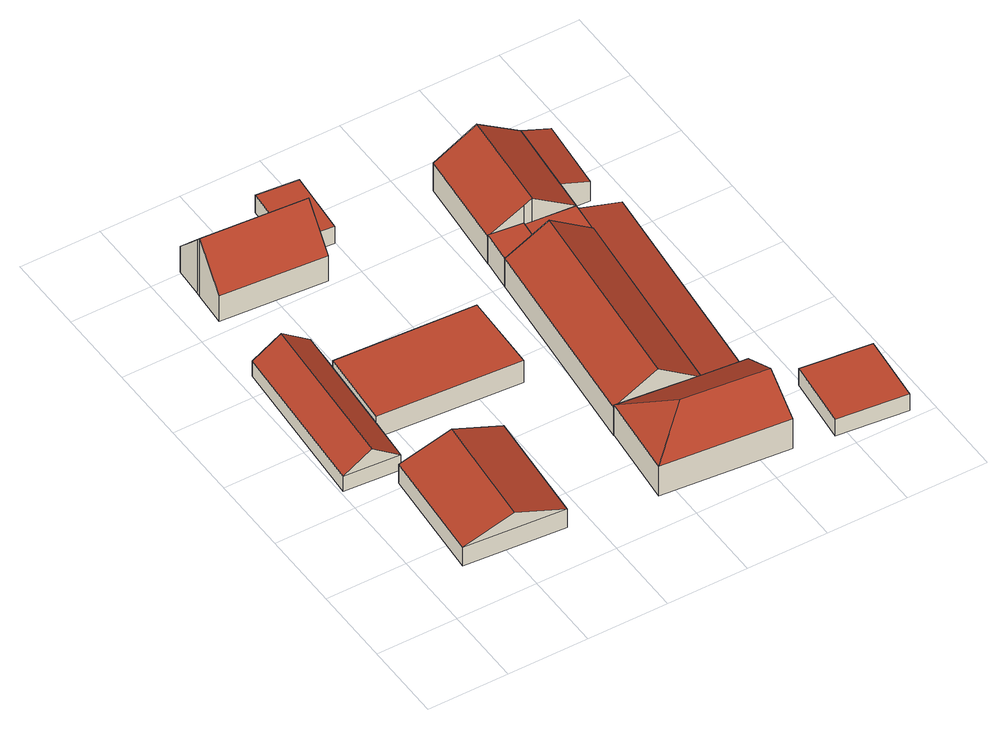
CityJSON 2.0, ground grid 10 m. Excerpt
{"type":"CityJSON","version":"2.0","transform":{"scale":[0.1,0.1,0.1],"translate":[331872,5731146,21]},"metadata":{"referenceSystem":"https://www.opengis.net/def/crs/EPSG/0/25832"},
"CityObjects":{
"building1":{"type":"Building","attributes":{"Geometrietyp2DReferenz":"3000","Gemeindeschluessel":"05170012","function":"31001_2720","roofType":"3100","measuredHeight":5.02},"address":[{"country":"Germany","locality":"Hamminkeln","thoroughfareNumber":"92","thoroughfareName":"Diersfordter Straße"}],"geometry":[{"type":"Solid","lod":"2","boundaries":[[[[0,1,2,3]],[[4,5,1,0]],[[6,7,5,4]],[[3,2,7,6]],[[0,8,4]],[[6,9,3]],[[3,9,8,0]],[[4,8,9,6]],[[1,5,7,2]]]],"semantics":{"surfaces":[{"type":"WallSurface"},{"type":"RoofSurface"},{"type":"GroundSurface"}],"values":[[0,0,0,0,0,0,1,1,2]]}}]},
"building2":{"type":"Building","attributes":{"Gemeindeschluessel":"05170012","Geometrietyp2DReferenz":"3000","function":"31001_2720"},"address":[{"country":"Germany","locality":"Hamminkeln","thoroughfareNumber":"92","thoroughfareName":"Diersfordter Straße"}],"children":["building2-1","building2-2"]},
"building2-1":{"type":"BuildingPart","attributes":{"roofType":"3100","measuredHeight":4.6},"parents":["building2"],"geometry":[{"type":"MultiSurface","lod":"2","boundaries":[[[10,11,12,13]],[[14,15,11,10]],[[13,12,16,17]],[[10,18,14]],[[17,19,13]],[[13,19,18,10]],[[14,18,19,17]],[[11,15,16,12]],[[14,20,21,15]],[[22,17,16,23]],[[20,22,23,21]]],"semantics":{"surfaces":[{"type":"WallSurface"},{"type":"RoofSurface"},{"type":"GroundSurface"},{"type":"ClosureSurface"}],"values":[0,0,0,0,0,1,1,2,0,0,3]}}]},
"building2-2":{"type":"BuildingPart","attributes":{"roofType":"1000","measuredHeight":3.17},"parents":["building2"],"geometry":[{"type":"MultiSurface","lod":"2","boundaries":[[[24,25,26,27]],[[28,23,25,24]],[[27,26,21,29]],[[28,24,27,29]],[[25,23,21,26]],[[28,29,20,22]],[[22,20,21,23]]],"semantics":{"surfaces":[{"type":"WallSurface"},{"type":"RoofSurface"},{"type":"GroundSurface"},{"type":"ClosureSurface"}],"values":[0,0,0,1,2,0,3]}}]},
"building3":{"type":"Building","attributes":{"Geometrietyp2DReferenz":"3000","Gemeindeschluessel":"05170012","function":"31001_1010","roofType":"3100","measuredHeight":8.45},"address":[{"country":"Germany","locality":"Hamminkeln","thoroughfareNumber":"94","thoroughfareName":"Diersfordter Straße"}],"geometry":[{"type":"Solid","lod":"2","boundaries":[[[[30,31,32,33]],[[34,35,31,30]],[[36,37,35,34]],[[38,39,37,36]],[[40,41,39,38]],[[42,43,41,40]],[[44,45,43,42]],[[46,47,45,44]],[[33,32,47,46]],[[42,40,38,36,34,30,44]],[[33,46,44,30]],[[31,35,37,39,41,43,45,47,32]]]],"semantics":{"surfaces":[{"type":"WallSurface"},{"type":"RoofSurface"},{"type":"GroundSurface"}],"values":[[0,0,0,0,0,0,0,0,0,1,1,2]]}}]},
"building4":{"type":"Building","attributes":{"Geometrietyp2DReferenz":"3000","Gemeindeschluessel":"05170012","function":"31001_2463","roofType":"1000","measuredHeight":2.52},"address":[{"country":"Germany","locality":"Hamminkeln","thoroughfareNumber":"94","thoroughfareName":"Diersfordter Straße"}],"geometry":[{"type":"Solid","lod":"2","boundaries":[[[[48,49,50,51]],[[52,53,49,48]],[[54,55,53,52]],[[56,57,55,54]],[[58,59,57,56]],[[51,50,59,58]],[[56,54,52,48,51,58]],[[49,53,55,57,59,50]]]],"semantics":{"surfaces":[{"type":"WallSurface"},{"type":"RoofSurface"},{"type":"GroundSurface"}],"values":[[0,0,0,0,0,0,1,2]]}}]},
"building5":{"type":"Building","attributes":{"Geometrietyp2DReferenz":"3000","Gemeindeschluessel":"05170012","function":"31001_1210","roofType":"5000","measuredHeight":7.32},"address":[{"country":"Germany","locality":"Hamminkeln","thoroughfareNumber":"92","thoroughfareName":"Diersfordter Straße"}],"geometry":[{"type":"Solid","lod":"2","boundaries":[[[[60,61,62,63]],[[64,65,61,60]],[[66,67,65,64]],[[68,69,67,66]],[[70,71,69,68]],[[63,62,71,70]],[[68,66,64,60,72]],[[60,63,72]],[[63,70,68,72]],[[61,65,67,69,71,62]]]],"semantics":{"surfaces":[{"type":"WallSurface"},{"type":"RoofSurface"},{"type":"GroundSurface"}],"values":[[0,0,0,0,0,0,1,1,1,2]]}}]},
"building6":{"type":"Building","attributes":{"Gemeindeschluessel":"05170012","Geometrietyp2DReferenz":"3000","function":"31001_2724"},"address":[{"country":"Germany","locality":"Hamminkeln","thoroughfareNumber":"92","thoroughfareName":"Diersfordter Straße"}],"children":["building6-1","building6-2"]},
"building6-1":{"type":"BuildingPart","attributes":{"roofType":"3100","measuredHeight":7.49},"parents":["building6"],"geometry":[{"type":"MultiSurface","lod":"2","boundaries":[[[73,74,75,76]],[[77,78,74,73]],[[79,80,78,77]],[[73,81,77]],[[79,82,76]],[[76,82,81,73]],[[77,81,82,79]],[[74,78,80,75]],[[83,76,75,84]],[[83,84,80,79]]],"semantics":{"surfaces":[{"type":"WallSurface"},{"type":"RoofSurface"},{"type":"GroundSurface"},{"type":"ClosureSurface"}],"values":[0,0,0,0,0,1,1,2,0,3]}}]},
"building6-2":{"type":"BuildingPart","attributes":{"roofType":"1000","measuredHeight":4.04},"parents":["building6"],"geometry":[{"type":"Solid","lod":"2","boundaries":[[[[85,86,87,88]],[[83,84,86,85]],[[88,87,80,79]],[[83,85,88,79]],[[86,84,80,87]],[[79,80,84,83]]]],"semantics":{"surfaces":[{"type":"WallSurface"},{"type":"RoofSurface"},{"type":"GroundSurface"},{"type":"ClosureSurface"}],"values":[[0,0,0,1,2,3]]}}]},
"building7":{"type":"Building","attributes":{"Geometrietyp2DReferenz":"3000","Gemeindeschluessel":"05170012","function":"31001_2720","roofType":"2100","measuredHeight":3.49},"address":[{"country":"Germany","locality":"Hamminkeln","thoroughfareNumber":"92","thoroughfareName":"Diersfordter Straße"}],"geometry":[{"type":"Solid","lod":"2","boundaries":[[[[89,75,74,90]],[[91,92,75,89]],[[93,94,92,91]],[[95,96,94,93]],[[90,74,96,95]],[[93,91,89,90,95]],[[75,92,94,96,74]]]],"semantics":{"surfaces":[{"type":"WallSurface"},{"type":"RoofSurface"},{"type":"GroundSurface"}],"values":[[0,0,0,0,0,1,2]]}}]},
"building8":{"type":"Building","attributes":{"Gemeindeschluessel":"05170012","Geometrietyp2DReferenz":"3000","function":"31001_2720"},"address":[{"country":"Germany","locality":"Hamminkeln","thoroughfareNumber":"92","thoroughfareName":"Diersfordter Straße"}],"children":["building8-1","building8-2"]},
"building8-1":{"type":"BuildingPart","attributes":{"roofType":"3100","measuredHeight":7.38},"parents":["building8"],"geometry":[{"type":"MultiSurface","lod":"2","boundaries":[[[97,98,99,100]],[[101,102,98,97]],[[103,104,102,101]],[[105,106,104,103]],[[100,99,107,108]],[[97,100,108,109,101]],[[105,103,101,109]],[[98,102,104,106,110,107,99]],[[109,111,105]],[[111,110,106,105]],[[109,108,112,111]],[[110,111,112,107]]],"semantics":{"surfaces":[{"type":"WallSurface"},{"type":"RoofSurface"},{"type":"GroundSurface"},{"type":"ClosureSurface"}],"values":[0,0,0,0,0,1,1,2,0,3,0,3]}}]},
"building8-2":{"type":"BuildingPart","attributes":{"roofType":"1000","measuredHeight":4.03},"parents":["building8"],"geometry":[{"type":"MultiSurface","lod":"2","boundaries":[[[112,107,113,114]],[[115,116,106,105]],[[114,113,116,115]],[[105,112,114,115]],[[107,106,116,113]],[[111,105,106,110]],[[112,111,110,107]]],"semantics":{"surfaces":[{"type":"WallSurface"},{"type":"RoofSurface"},{"type":"GroundSurface"},{"type":"ClosureSurface"}],"values":[0,0,0,1,2,3,3]}}]},
"building9":{"type":"Building","attributes":{"Geometrietyp2DReferenz":"3000","Gemeindeschluessel":"05170012","function":"31001_2720","roofType":"1000","measuredHeight":2.35},"address":[{"country":"Germany","locality":"Hamminkeln","thoroughfareNumber":"92","thoroughfareName":"Diersfordter Straße"}],"geometry":[{"type":"Solid","lod":"2","boundaries":[[[[117,118,119,120]],[[121,122,118,117]],[[123,124,122,121]],[[120,119,124,123]],[[121,117,120,123]],[[118,122,124,119]]]],"semantics":{"surfaces":[{"type":"WallSurface"},{"type":"RoofSurface"},{"type":"GroundSurface"}],"values":[[0,0,0,0,1,2]]}}]},
"building10":{"type":"Building","attributes":{"Geometrietyp2DReferenz":"3000","Gemeindeschluessel":"05170012","function":"51009_1610","roofType":"2100","measuredHeight":4.01},"geometry":[{"type":"Solid","lod":"2","boundaries":[[[[125,126,127,128]],[[103,129,126,125]],[[130,131,129,103]],[[128,127,131,130]],[[103,125,128,130]],[[126,129,131,127]]]],"semantics":{"surfaces":[{"type":"WallSurface"},{"type":"RoofSurface"},{"type":"GroundSurface"}],"values":[[0,0,0,0,1,2]]}}]}
},
"vertices":[
[172,53,31],[172,53,4],[184,196,4],[184,196,31],[48,63,31],[48,63,4],[59,206,31],[59,206,4],[110,58,54],[122,201,54],
[17,427,25],[17,427,3],[3,227,3],[3,227,25],[86,422,25],[86,422,3],[72,222,3],[72,222,25],[52,425,49],[38,225,49],[83,373,25],[83,373,3],[76,277,25],[76,277,3],
[253,265,35],[253,265,3],[257,363,3],[257,363,35],[76,277,35],[83,373,35],
[34,557,90],[34,557,5],[31,514,5],[31,514,42],[35,563,83],[35,563,5],[37,600,42],[37,600,5],[149,591,42],[149,591,5],[167,590,42],[167,590,5],[165,551,86],[165,551,5],[164,547,90],[164,547,5],[161,504,42],[161,504,5],
[204,628,31],[204,628,6],[152,633,6],[152,633,31],[197,548,31],[197,548,6],[165,551,31],[165,551,6],[167,590,31],[167,590,6],[149,591,31],[149,591,6],
[289,145,48],[289,145,5],[279,41,5],[279,41,48],[392,134,48],[392,134,5],[447,129,48],[447,129,5],[442,77,78],[442,77,5],[437,26,48],[437,26,5],[336,88,78],
[392,134,45],[392,134,4],[418,387,4],[418,387,45],[289,145,45],[289,145,4],[314,398,45],[314,398,4],[341,139,79],[366,392,79],[356,393,45],[356,393,4],
[360,433,45],[360,433,4],[318,438,4],[318,438,45],
[418,387,39],[392,134,39],[422,427,39],[422,427,4],[476,422,25],[476,422,4],[447,129,25],[447,129,4],
[330,563,43],[330,563,3],[318,438,3],[318,438,43],[382,559,76],[382,559,3],[434,555,43],[434,555,3],[422,427,43],[422,427,3],[360,433,3],[360,433,70],[370,432,76],[370,432,3],[370,432,43],[360,433,43],
[356,393,3],[356,393,43],[418,387,43],[418,387,3],
[572,8,29],[572,8,5],[581,94,5],[581,94,29],[485,18,29],[485,18,5],[494,104,29],[494,104,5],
[425,464,43],[425,464,2],[461,461,2],[461,461,31],[434,555,2],[470,551,31],[470,551,2]
]}
